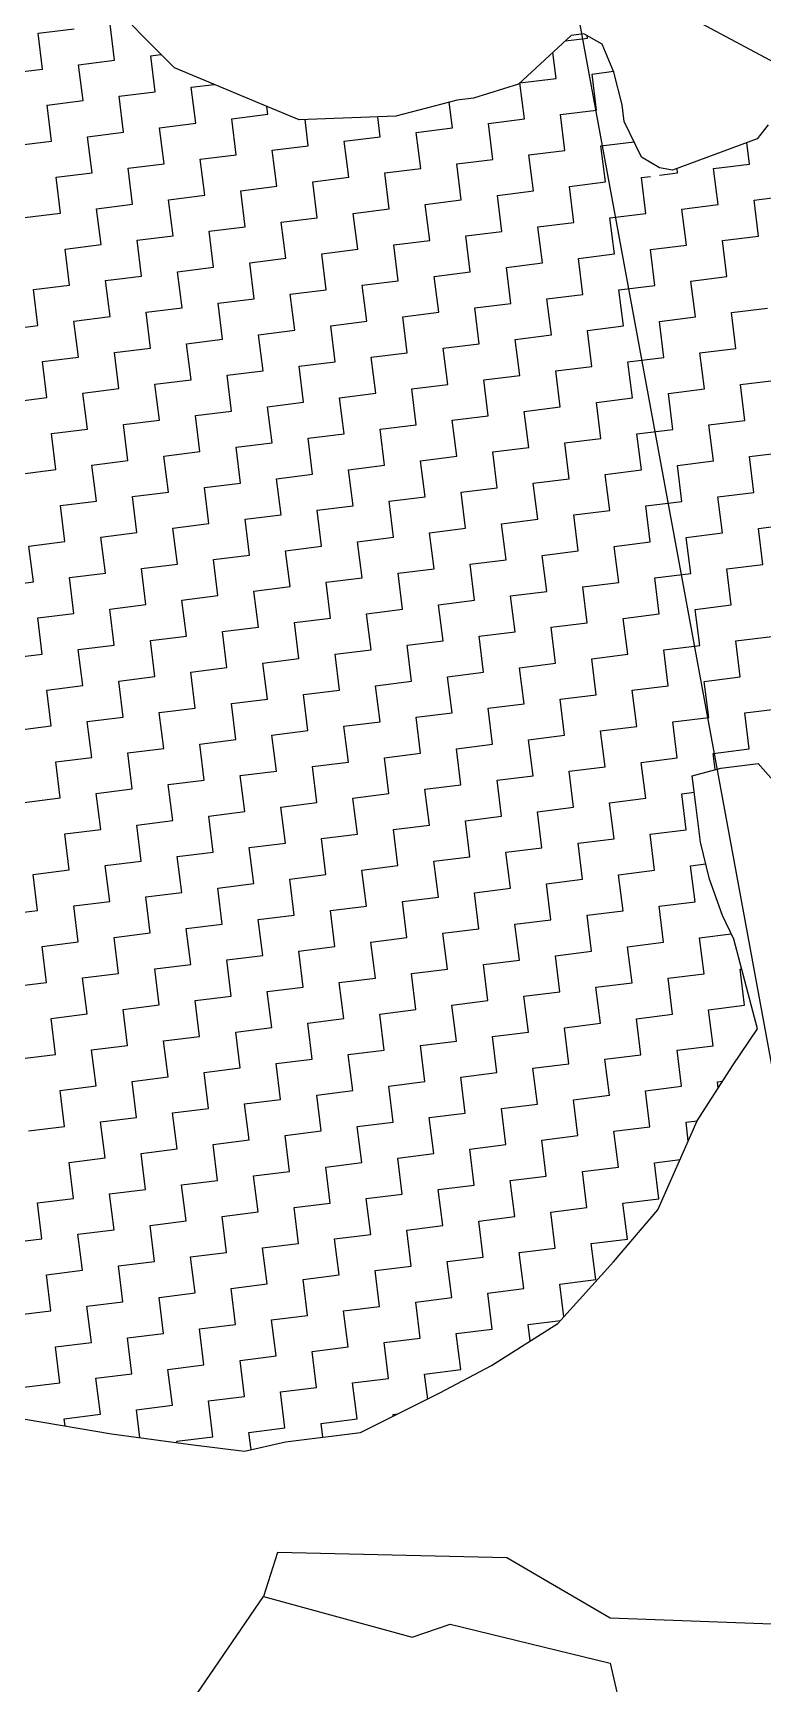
# Model space of a CAD drawing. Header units: metres. Extents: x 290108 to 292128, y 1990044 to 1991719.
# Drawn here: x 291703.2 to 291804.7, y 1990977.3 to 1991207.2 of the extents above; entities that cross this region are included whole.
import ezdxf

# ---------------------------------------------------------------- set-up
doc = ezdxf.new("R2010")
doc.units = ezdxf.units.M
doc.header["$MEASUREMENT"] = 0
doc.layers.add('POLY_HATCH', color=12, linetype='Continuous')
doc.layers.add('POLY_PARCEL', color=6, linetype='Continuous')

msp = doc.modelspace()

# ---------------------------------------------------------------- linework, layer by layer
at = {"layer": 'POLY_HATCH'}
for p, q in [((291718.17, 1991207.03), (291712.75, 1991212.81)), ((291722.86, 1991202.33), (291718.17, 1991207.03)), ((291778.07, 1991206.85), (291770.7, 1991200.07)), ((291779.81, 1991207.07), (291778.07, 1991206.85)), ((291782.34, 1991205.62), (291779.81, 1991207.07)), ((291784, 1991201.72), (291782.34, 1991205.62)), ((291735.86, 1991196.91), (291722.86, 1991202.33)), ((291785.15, 1991197.17), (291784, 1991201.72)), ((291770.7, 1991200.07), (291764.48, 1991198.12)), ((291740.2, 1991195.1), (291735.86, 1991196.91)), ((291762.17, 1991197.83), (291753.64, 1991195.6)), ((291764.48, 1991198.12), (291762.17, 1991197.83)), ((291785.44, 1991194.86), (291785.15, 1991197.17)), ((291753.64, 1991195.6), (291740.2, 1991195.1)), ((291787.03, 1991191.54), (291785.44, 1991194.86)), ((291805.46, 1991194.42), (291803.94, 1991192.47)), ((291787.82, 1991189.88), (291787.03, 1991191.54)), ((291803.94, 1991192.47), (291792.15, 1991188.07)), ((291790.35, 1991188.43), (291787.82, 1991189.88)), ((291792.15, 1991188.07), (291790.35, 1991188.43)), ((291794.9, 1991103.76), (291798.88, 1991104.84)), ((291798.88, 1991104.84), (291804.08, 1991105.49)), ((291804.08, 1991105.49), (291806.83, 1991102.31)), ((291795.41, 1991099.72), (291794.9, 1991103.76)), ((291796.05, 1991094.51), (291795.41, 1991099.72)), ((291797.28, 1991089.39), (291796.05, 1991094.51)), ((291799.08, 1991084.33), (291797.28, 1991089.39)), ((291800.67, 1991081.01), (291799.08, 1991084.33)), ((291803.98, 1991068.51), (291800.67, 1991081.01)), ((291800.51, 1991063.38), (291803.98, 1991068.51)), ((291795.59, 1991055.73), (291800.51, 1991063.38)), ((291790.09, 1991043.31), (291795.59, 1991055.73)), ((291783.95, 1991036.09), (291790.09, 1991043.31)), ((291776.21, 1991027.5), (291783.95, 1991036.09)), ((291766.95, 1991021.65), (291776.21, 1991027.5)), ((291759.8, 1991017.83), (291766.95, 1991021.65)), ((291748.74, 1991012.34), (291759.8, 1991017.83)), ((291702.12, 1991014.17), (291714.12, 1991012.15)), ((291714.12, 1991012.15), (291725.46, 1991010.62)), ((291738.33, 1991011.05), (291748.74, 1991012.34)), ((291725.46, 1991010.62), (291732.62, 1991009.75)), ((291732.62, 1991009.75), (291738.33, 1991011.05))]:
    msp.add_line(p, q, dxfattribs=at)
at = {"layer": 'POLY_HATCH', "linetype": 'Continuous'}
for p, q in [((291703.91, 1991207.17), (291708.92, 1991207.79)), ((291714.55, 1991203.4), (291713.93, 1991208.41)), ((291704.53, 1991202.15), (291703.91, 1991207.17)), ((291777.27, 1991206.11), (291780.32, 1991206.49)), ((291780.32, 1991206.49), (291780.29, 1991206.8)), ((291709.54, 1991202.78), (291714.55, 1991203.4)), ((291719.56, 1991204.02), (291720.99, 1991204.2)), ((291720.19, 1991199.01), (291719.56, 1991204.02)), ((291775.94, 1991200.86), (291775.49, 1991204.47)), ((291699.52, 1991201.53), (291704.53, 1991202.15)), ((291710.16, 1991197.77), (291709.54, 1991202.78)), ((291770.93, 1991200.24), (291775.94, 1991200.86)), ((291780.95, 1991201.48), (291783.94, 1991201.86)), ((291781.57, 1991196.47), (291780.95, 1991201.48)), ((291715.18, 1991198.39), (291720.19, 1991199.01)), ((291715.8, 1991193.38), (291715.18, 1991198.39)), ((291725.2, 1991199.64), (291728.37, 1991200.03)), ((291725.82, 1991194.62), (291725.2, 1991199.64)), ((291771.55, 1991195.22), (291770.93, 1991200.24)), ((291705.15, 1991197.14), (291710.16, 1991197.77)), ((291705.78, 1991192.13), (291705.15, 1991197.14)), ((291735.85, 1991195.87), (291735.71, 1991196.97)), ((291761.53, 1991193.98), (291761.08, 1991197.55)), ((291776.56, 1991195.85), (291781.57, 1991196.47)), ((291720.81, 1991194), (291725.82, 1991194.62)), ((291721.43, 1991188.99), (291720.81, 1991194)), ((291730.83, 1991195.25), (291735.85, 1991195.87)), ((291731.46, 1991190.24), (291730.83, 1991195.25)), ((291741.48, 1991191.48), (291741.03, 1991195.13)), ((291751.5, 1991192.73), (291751.16, 1991195.51)), ((291756.51, 1991193.35), (291761.53, 1991193.98)), ((291766.54, 1991194.6), (291771.55, 1991195.22)), ((291767.16, 1991189.59), (291766.54, 1991194.6)), ((291777.18, 1991190.84), (291776.56, 1991195.85)), ((291700.77, 1991191.51), (291705.78, 1991192.13)), ((291710.79, 1991192.75), (291715.8, 1991193.38)), ((291711.41, 1991187.74), (291710.79, 1991192.75)), ((291736.47, 1991190.86), (291741.48, 1991191.48)), ((291746.49, 1991192.11), (291751.5, 1991192.73)), ((291747.11, 1991187.1), (291746.49, 1991192.11)), ((291757.14, 1991188.34), (291756.51, 1991193.35)), ((291782.19, 1991191.46), (291786.79, 1991192.03)), ((291782.82, 1991186.45), (291782.19, 1991191.46)), ((291802.86, 1991188.94), (291802.49, 1991191.93)), ((291726.45, 1991189.61), (291731.46, 1991190.24)), ((291727.07, 1991184.6), (291726.45, 1991189.61)), ((291737.09, 1991185.85), (291736.47, 1991190.86)), ((291762.15, 1991188.97), (291767.16, 1991189.59)), ((291772.17, 1991190.21), (291777.18, 1991190.84)), ((291772.8, 1991185.2), (291772.17, 1991190.21)), ((291706.4, 1991187.12), (291711.41, 1991187.74)), ((291707.02, 1991182.11), (291706.4, 1991187.12)), ((291716.42, 1991188.37), (291721.43, 1991188.99)), ((291717.05, 1991183.36), (291716.42, 1991188.37)), ((291742.1, 1991186.47), (291747.11, 1991187.1)), ((291752.13, 1991187.72), (291757.14, 1991188.34)), ((291752.75, 1991182.71), (291752.13, 1991187.72)), ((291762.77, 1991183.95), (291762.15, 1991188.97)), ((291787.83, 1991187.07), (291789.08, 1991187.23)), ((291788.45, 1991182.06), (291787.83, 1991187.07)), ((291790.32, 1991187.38), (291792.84, 1991187.7)), ((291792.84, 1991187.7), (291792.77, 1991188.3)), ((291797.85, 1991188.32), (291802.86, 1991188.94)), ((291798.48, 1991183.31), (291797.85, 1991188.32)), ((291722.06, 1991183.98), (291727.07, 1991184.6)), ((291732.08, 1991185.23), (291737.09, 1991185.85)), ((291732.7, 1991180.21), (291732.08, 1991185.23)), ((291742.73, 1991181.46), (291742.1, 1991186.47)), ((291767.78, 1991184.58), (291772.8, 1991185.2)), ((291768.41, 1991179.57), (291767.78, 1991184.58)), ((291777.81, 1991185.83), (291782.82, 1991186.45)), ((291778.43, 1991180.81), (291777.81, 1991185.83)), ((291803.49, 1991183.93), (291808.5, 1991184.55)), ((291712.03, 1991182.73), (291717.05, 1991183.36)), ((291712.66, 1991177.72), (291712.03, 1991182.73)), ((291722.68, 1991178.97), (291722.06, 1991183.98)), ((291747.74, 1991182.08), (291752.75, 1991182.71)), ((291757.76, 1991183.33), (291762.77, 1991183.95)), ((291758.38, 1991178.32), (291757.76, 1991183.33)), ((291793.46, 1991182.68), (291798.48, 1991183.31)), ((291794.09, 1991177.67), (291793.46, 1991182.68)), ((291804.11, 1991178.92), (291803.49, 1991183.93)), ((291702.01, 1991181.48), (291707.02, 1991182.11)), ((291727.69, 1991179.59), (291732.7, 1991180.21)), ((291737.72, 1991180.84), (291742.73, 1991181.46)), ((291738.34, 1991175.83), (291737.72, 1991180.84)), ((291748.36, 1991177.07), (291747.74, 1991182.08)), ((291773.42, 1991180.19), (291778.43, 1991180.81)), ((291774.04, 1991175.18), (291773.42, 1991180.19)), ((291783.44, 1991181.44), (291788.45, 1991182.06)), ((291784.07, 1991176.43), (291783.44, 1991181.44)), ((291707.65, 1991177.1), (291712.66, 1991177.72)), ((291717.67, 1991178.34), (291722.68, 1991178.97)), ((291718.29, 1991173.33), (291717.67, 1991178.34)), ((291728.32, 1991174.58), (291727.69, 1991179.59)), ((291753.37, 1991177.7), (291758.38, 1991178.32)), ((291754, 1991172.69), (291753.37, 1991177.7)), ((291763.4, 1991178.94), (291768.41, 1991179.57)), ((291764.02, 1991173.93), (291763.4, 1991178.94)), ((291789.08, 1991177.05), (291794.09, 1991177.67)), ((291799.1, 1991178.3), (291804.11, 1991178.92)), ((291799.72, 1991173.28), (291799.1, 1991178.3)), ((291708.27, 1991172.09), (291707.65, 1991177.1)), ((291733.33, 1991175.2), (291738.34, 1991175.83)), ((291743.35, 1991176.45), (291748.36, 1991177.07)), ((291743.97, 1991171.44), (291743.35, 1991176.45)), ((291779.05, 1991175.8), (291784.07, 1991176.43)), ((291779.68, 1991170.79), (291779.05, 1991175.8)), ((291789.7, 1991172.04), (291789.08, 1991177.05)), ((291713.28, 1991172.71), (291718.29, 1991173.33)), ((291723.3, 1991173.96), (291728.32, 1991174.58)), ((291723.93, 1991168.94), (291723.3, 1991173.96)), ((291733.95, 1991170.19), (291733.33, 1991175.2)), ((291759.01, 1991173.31), (291764.02, 1991173.93)), ((291759.63, 1991168.3), (291759.01, 1991173.31)), ((291769.03, 1991174.56), (291774.04, 1991175.18)), ((291769.65, 1991169.54), (291769.03, 1991174.56)), ((291794.71, 1991172.66), (291799.72, 1991173.28)), ((291703.26, 1991171.46), (291708.27, 1991172.09)), ((291703.88, 1991166.45), (291703.26, 1991171.46)), ((291713.91, 1991167.7), (291713.28, 1991172.71)), ((291738.96, 1991170.81), (291743.97, 1991171.44)), ((291739.59, 1991165.8), (291738.96, 1991170.81)), ((291748.99, 1991172.06), (291754, 1991172.69)), ((291749.61, 1991167.05), (291748.99, 1991172.06)), ((291774.67, 1991170.17), (291779.68, 1991170.79)), ((291784.69, 1991171.41), (291789.7, 1991172.04)), ((291785.31, 1991166.4), (291784.69, 1991171.41)), ((291795.33, 1991167.65), (291794.71, 1991172.66)), ((291718.92, 1991168.32), (291723.93, 1991168.94)), ((291728.94, 1991169.57), (291733.95, 1991170.19)), ((291729.56, 1991164.56), (291728.94, 1991169.57)), ((291764.64, 1991168.92), (291769.65, 1991169.54)), ((291765.27, 1991163.91), (291764.64, 1991168.92)), ((291775.29, 1991165.16), (291774.67, 1991170.17)), ((291800.35, 1991168.27), (291805.36, 1991168.9)), ((291698.87, 1991165.83), (291703.88, 1991166.45)), ((291708.89, 1991167.07), (291713.91, 1991167.7)), ((291709.52, 1991162.06), (291708.89, 1991167.07)), ((291719.54, 1991163.31), (291718.92, 1991168.32)), ((291744.6, 1991166.43), (291749.61, 1991167.05)), ((291745.22, 1991161.42), (291744.6, 1991166.43)), ((291754.62, 1991167.67), (291759.63, 1991168.3)), ((291755.24, 1991162.66), (291754.62, 1991167.67)), ((291780.3, 1991165.78), (291785.31, 1991166.4)), ((291790.32, 1991167.03), (291795.33, 1991167.65)), ((291790.95, 1991162.01), (291790.32, 1991167.03)), ((291800.97, 1991163.26), (291800.35, 1991168.27)), ((291724.55, 1991163.93), (291729.56, 1991164.56)), ((291725.18, 1991158.92), (291724.55, 1991163.93)), ((291734.57, 1991165.18), (291739.59, 1991165.8)), ((291735.2, 1991160.17), (291734.57, 1991165.18)), ((291760.25, 1991163.29), (291765.27, 1991163.91)), ((291770.28, 1991164.53), (291775.29, 1991165.16)), ((291770.9, 1991159.52), (291770.28, 1991164.53)), ((291780.92, 1991160.77), (291780.3, 1991165.78)), ((291704.51, 1991161.44), (291709.52, 1991162.06)), ((291714.53, 1991162.69), (291719.54, 1991163.31)), ((291715.15, 1991157.67), (291714.53, 1991162.69)), ((291750.23, 1991162.04), (291755.24, 1991162.66)), ((291750.86, 1991157.03), (291750.23, 1991162.04)), ((291760.88, 1991158.27), (291760.25, 1991163.29)), ((291785.94, 1991161.39), (291790.95, 1991162.01)), ((291795.96, 1991162.64), (291800.97, 1991163.26)), ((291796.58, 1991157.63), (291795.96, 1991162.64)), ((291705.13, 1991156.43), (291704.51, 1991161.44)), ((291730.19, 1991159.54), (291735.2, 1991160.17)), ((291730.81, 1991154.53), (291730.19, 1991159.54)), ((291740.21, 1991160.79), (291745.22, 1991161.42)), ((291740.83, 1991155.78), (291740.21, 1991160.79)), ((291765.89, 1991158.9), (291770.9, 1991159.52)), ((291775.91, 1991160.14), (291780.92, 1991160.77)), ((291776.54, 1991155.13), (291775.91, 1991160.14)), ((291786.56, 1991156.38), (291785.94, 1991161.39)), ((291710.14, 1991157.05), (291715.15, 1991157.67)), ((291710.76, 1991152.04), (291710.14, 1991157.05)), ((291720.16, 1991158.3), (291725.18, 1991158.92)), ((291720.79, 1991153.29), (291720.16, 1991158.3)), ((291745.84, 1991156.4), (291750.86, 1991157.03)), ((291755.87, 1991157.65), (291760.88, 1991158.27)), ((291756.49, 1991152.64), (291755.87, 1991157.65)), ((291766.51, 1991153.89), (291765.89, 1991158.9)), ((291791.57, 1991157), (291796.58, 1991157.63)), ((291792.19, 1991151.99), (291791.57, 1991157)), ((291801.59, 1991158.25), (291806.6, 1991158.87)), ((291802.22, 1991153.24), (291801.59, 1991158.25)), ((291700.12, 1991155.8), (291705.13, 1991156.43)), ((291735.82, 1991155.16), (291740.83, 1991155.78)), ((291736.44, 1991150.15), (291735.82, 1991155.16)), ((291746.47, 1991151.39), (291745.84, 1991156.4)), ((291771.52, 1991154.51), (291776.54, 1991155.13)), ((291781.55, 1991155.76), (291786.56, 1991156.38)), ((291782.17, 1991150.75), (291781.55, 1991155.76)), ((291715.78, 1991152.66), (291720.79, 1991153.29)), ((291716.4, 1991147.65), (291715.78, 1991152.66)), ((291725.8, 1991153.91), (291730.81, 1991154.53)), ((291726.42, 1991148.9), (291725.8, 1991153.91)), ((291751.48, 1991152.02), (291756.49, 1991152.64)), ((291761.5, 1991153.26), (291766.51, 1991153.89)), ((291762.13, 1991148.25), (291761.5, 1991153.26)), ((291772.15, 1991149.5), (291771.52, 1991154.51)), ((291797.21, 1991152.62), (291802.22, 1991153.24)), ((291797.83, 1991147.6), (291797.21, 1991152.62)), ((291705.75, 1991151.42), (291710.76, 1991152.04)), ((291706.38, 1991146.4), (291705.75, 1991151.42)), ((291731.43, 1991149.52), (291736.44, 1991150.15)), ((291741.46, 1991150.77), (291746.47, 1991151.39)), ((291742.08, 1991145.76), (291741.46, 1991150.77)), ((291752.1, 1991147), (291751.48, 1991152.02)), ((291777.16, 1991150.12), (291782.17, 1991150.75)), ((291777.78, 1991145.11), (291777.16, 1991150.12)), ((291787.18, 1991151.37), (291792.19, 1991151.99)), ((291787.81, 1991146.36), (291787.18, 1991151.37)), ((291721.41, 1991148.28), (291726.42, 1991148.9)), ((291722.03, 1991143.26), (291721.41, 1991148.28)), ((291732.06, 1991144.51), (291731.43, 1991149.52)), ((291757.11, 1991147.63), (291762.13, 1991148.25)), ((291767.14, 1991148.87), (291772.15, 1991149.5)), ((291767.76, 1991143.86), (291767.14, 1991148.87)), ((291802.84, 1991148.23), (291807.85, 1991148.85)), ((291803.46, 1991143.22), (291802.84, 1991148.23)), ((291701.36, 1991145.78), (291706.38, 1991146.4)), ((291711.39, 1991147.03), (291716.4, 1991147.65)), ((291712.01, 1991142.02), (291711.39, 1991147.03)), ((291737.07, 1991145.13), (291742.08, 1991145.76)), ((291747.09, 1991146.38), (291752.1, 1991147)), ((291747.71, 1991141.37), (291747.09, 1991146.38)), ((291757.74, 1991142.62), (291757.11, 1991147.63)), ((291782.79, 1991145.73), (291787.81, 1991146.36)), ((291783.42, 1991140.72), (291782.79, 1991145.73)), ((291792.82, 1991146.98), (291797.83, 1991147.6)), ((291793.44, 1991141.97), (291792.82, 1991146.98)), ((291717.02, 1991142.64), (291722.03, 1991143.26)), ((291727.05, 1991143.89), (291732.06, 1991144.51)), ((291727.67, 1991138.88), (291727.05, 1991143.89)), ((291737.69, 1991140.12), (291737.07, 1991145.13)), ((291762.75, 1991143.24), (291767.76, 1991143.86)), ((291763.37, 1991138.23), (291762.75, 1991143.24)), ((291772.77, 1991144.49), (291777.78, 1991145.11)), ((291773.4, 1991139.48), (291772.77, 1991144.49)), ((291798.45, 1991142.59), (291803.46, 1991143.22)), ((291707, 1991141.39), (291712.01, 1991142.02)), ((291707.62, 1991136.38), (291707, 1991141.39)), ((291717.65, 1991137.63), (291717.02, 1991142.64)), ((291742.7, 1991140.75), (291747.71, 1991141.37)), ((291752.73, 1991141.99), (291757.74, 1991142.62)), ((291753.35, 1991136.98), (291752.73, 1991141.99)), ((291788.43, 1991141.35), (291793.44, 1991141.97)), ((291789.05, 1991136.33), (291788.43, 1991141.35)), ((291799.08, 1991137.58), (291798.45, 1991142.59)), ((291722.66, 1991138.25), (291727.67, 1991138.88)), ((291732.68, 1991139.5), (291737.69, 1991140.12)), ((291733.3, 1991134.49), (291732.68, 1991139.5)), ((291743.33, 1991135.73), (291742.7, 1991140.75)), ((291768.38, 1991138.85), (291773.4, 1991139.48)), ((291769.01, 1991133.84), (291768.38, 1991138.85)), ((291778.41, 1991140.1), (291783.42, 1991140.72)), ((291779.03, 1991135.09), (291778.41, 1991140.1)), ((291804.09, 1991138.2), (291809.1, 1991138.83)), ((291702.61, 1991135.76), (291707.62, 1991136.38)), ((291712.63, 1991137.01), (291717.65, 1991137.63)), ((291713.26, 1991131.99), (291712.63, 1991137.01)), ((291723.28, 1991133.24), (291722.66, 1991138.25)), ((291748.34, 1991136.36), (291753.35, 1991136.98)), ((291748.96, 1991131.35), (291748.34, 1991136.36)), ((291758.36, 1991137.61), (291763.37, 1991138.23)), ((291758.98, 1991132.59), (291758.36, 1991137.61)), ((291784.04, 1991135.71), (291789.05, 1991136.33)), ((291794.06, 1991136.96), (291799.08, 1991137.58)), ((291794.69, 1991131.95), (291794.06, 1991136.96)), ((291804.71, 1991133.19), (291804.09, 1991138.2)), ((291703.24, 1991130.75), (291702.61, 1991135.76)), ((291728.29, 1991133.86), (291733.3, 1991134.49)), ((291738.32, 1991135.11), (291743.33, 1991135.73)), ((291738.94, 1991130.1), (291738.32, 1991135.11)), ((291774.02, 1991134.46), (291779.03, 1991135.09)), ((291774.64, 1991129.45), (291774.02, 1991134.46)), ((291784.66, 1991130.7), (291784.04, 1991135.71)), ((291708.25, 1991131.37), (291713.26, 1991131.99)), ((291718.27, 1991132.62), (291723.28, 1991133.24)), ((291718.89, 1991127.61), (291718.27, 1991132.62)), ((291728.92, 1991128.85), (291728.29, 1991133.86)), ((291753.97, 1991131.97), (291758.98, 1991132.59)), ((291754.6, 1991126.96), (291753.97, 1991131.97)), ((291764, 1991133.22), (291769.01, 1991133.84)), ((291764.62, 1991128.21), (291764, 1991133.22)), ((291789.68, 1991131.32), (291794.69, 1991131.95)), ((291799.7, 1991132.57), (291804.71, 1991133.19)), ((291800.32, 1991127.56), (291799.7, 1991132.57)), ((291698.22, 1991130.12), (291703.24, 1991130.75)), ((291708.87, 1991126.36), (291708.25, 1991131.37)), ((291733.93, 1991129.48), (291738.94, 1991130.1)), ((291734.55, 1991124.47), (291733.93, 1991129.48)), ((291743.95, 1991130.72), (291748.96, 1991131.35)), ((291744.57, 1991125.71), (291743.95, 1991130.72)), ((291769.63, 1991128.83), (291774.64, 1991129.45)), ((291779.65, 1991130.08), (291784.66, 1991130.7)), ((291780.28, 1991125.06), (291779.65, 1991130.08)), ((291790.3, 1991126.31), (291789.68, 1991131.32)), ((291713.88, 1991126.98), (291718.89, 1991127.61)), ((291723.9, 1991128.23), (291728.92, 1991128.85)), ((291724.53, 1991123.22), (291723.9, 1991128.23)), ((291759.61, 1991127.58), (291764.62, 1991128.21)), ((291760.23, 1991122.57), (291759.61, 1991127.58)), ((291770.25, 1991123.82), (291769.63, 1991128.83)), ((291795.31, 1991126.93), (291800.32, 1991127.56)), ((291703.86, 1991125.74), (291708.87, 1991126.36)), ((291704.48, 1991120.72), (291703.86, 1991125.74)), ((291714.5, 1991121.97), (291713.88, 1991126.98)), ((291739.56, 1991125.09), (291744.57, 1991125.71)), ((291740.19, 1991120.08), (291739.56, 1991125.09)), ((291749.58, 1991126.34), (291754.6, 1991126.96)), ((291750.21, 1991121.32), (291749.58, 1991126.34)), ((291775.27, 1991124.44), (291780.28, 1991125.06)), ((291785.29, 1991125.69), (291790.3, 1991126.31)), ((291785.91, 1991120.68), (291785.29, 1991125.69)), ((291795.93, 1991121.92), (291795.31, 1991126.93)), ((291719.52, 1991122.59), (291724.53, 1991123.22)), ((291720.14, 1991117.58), (291719.52, 1991122.59)), ((291729.54, 1991123.84), (291734.55, 1991124.47)), ((291730.16, 1991118.83), (291729.54, 1991123.84)), ((291755.22, 1991121.95), (291760.23, 1991122.57)), ((291765.24, 1991123.19), (291770.25, 1991123.82)), ((291765.87, 1991118.18), (291765.24, 1991123.19)), ((291775.89, 1991119.43), (291775.27, 1991124.44)), ((291800.95, 1991122.55), (291805.96, 1991123.17)), ((291801.57, 1991117.54), (291800.95, 1991122.55)), ((291699.47, 1991120.1), (291704.48, 1991120.72)), ((291709.49, 1991121.35), (291714.5, 1991121.97)), ((291710.12, 1991116.34), (291709.49, 1991121.35)), ((291745.2, 1991120.7), (291750.21, 1991121.32)), ((291745.82, 1991115.69), (291745.2, 1991120.7)), ((291755.84, 1991116.94), (291755.22, 1991121.95)), ((291780.9, 1991120.05), (291785.91, 1991120.68)), ((291790.92, 1991121.3), (291795.93, 1991121.92)), ((291791.55, 1991116.29), (291790.92, 1991121.3)), ((291725.15, 1991118.21), (291730.16, 1991118.83)), ((291725.77, 1991113.2), (291725.15, 1991118.21)), ((291735.17, 1991119.45), (291740.19, 1991120.08)), ((291735.8, 1991114.44), (291735.17, 1991119.45)), ((291760.85, 1991117.56), (291765.87, 1991118.18)), ((291770.88, 1991118.81), (291775.89, 1991119.43)), ((291771.5, 1991113.79), (291770.88, 1991118.81)), ((291781.52, 1991115.04), (291780.9, 1991120.05)), ((291705.11, 1991115.71), (291710.12, 1991116.34)), ((291705.73, 1991110.7), (291705.11, 1991115.71)), ((291715.13, 1991116.96), (291720.14, 1991117.58)), ((291715.75, 1991111.95), (291715.13, 1991116.96)), ((291740.81, 1991115.07), (291745.82, 1991115.69)), ((291750.83, 1991116.31), (291755.84, 1991116.94)), ((291751.46, 1991111.3), (291750.83, 1991116.31)), ((291761.48, 1991112.55), (291760.85, 1991117.56)), ((291786.54, 1991115.67), (291791.55, 1991116.29)), ((291787.16, 1991110.65), (291786.54, 1991115.67)), ((291796.56, 1991116.91), (291801.57, 1991117.54)), ((291797.18, 1991111.9), (291796.56, 1991116.91)), ((291730.79, 1991113.82), (291735.8, 1991114.44)), ((291731.41, 1991108.81), (291730.79, 1991113.82)), ((291741.43, 1991110.05), (291740.81, 1991115.07)), ((291766.49, 1991113.17), (291771.5, 1991113.79)), ((291776.51, 1991114.42), (291781.52, 1991115.04)), ((291777.14, 1991109.41), (291776.51, 1991114.42)), ((291710.74, 1991111.32), (291715.75, 1991111.95)), ((291711.36, 1991106.31), (291710.74, 1991111.32)), ((291720.76, 1991112.57), (291725.77, 1991113.2)), ((291721.39, 1991107.56), (291720.76, 1991112.57)), ((291746.44, 1991110.68), (291751.46, 1991111.3)), ((291756.47, 1991111.92), (291761.48, 1991112.55)), ((291757.09, 1991106.91), (291756.47, 1991111.92)), ((291767.11, 1991108.16), (291766.49, 1991113.17)), ((291792.17, 1991111.28), (291797.18, 1991111.9)), ((291792.79, 1991106.27), (291792.17, 1991111.28)), ((291802.19, 1991112.52), (291807.2, 1991113.15)), ((291802.82, 1991107.51), (291802.19, 1991112.52)), ((291700.72, 1991110.08), (291705.73, 1991110.7)), ((291726.4, 1991108.18), (291731.41, 1991108.81)), ((291736.42, 1991109.43), (291741.43, 1991110.05)), ((291737.04, 1991104.42), (291736.42, 1991109.43)), ((291747.07, 1991105.67), (291746.44, 1991110.68)), ((291772.12, 1991108.78), (291777.14, 1991109.41)), ((291772.75, 1991103.77), (291772.12, 1991108.78)), ((291782.15, 1991110.03), (291787.16, 1991110.65)), ((291782.77, 1991105.02), (291782.15, 1991110.03)), ((291716.38, 1991106.94), (291721.39, 1991107.56)), ((291717, 1991101.93), (291716.38, 1991106.94)), ((291727.02, 1991103.17), (291726.4, 1991108.18)), ((291752.08, 1991106.29), (291757.09, 1991106.91)), ((291762.1, 1991107.54), (291767.11, 1991108.16)), ((291762.72, 1991102.53), (291762.1, 1991107.54)), ((291797.8, 1991106.89), (291802.82, 1991107.51)), ((291798.09, 1991104.63), (291797.8, 1991106.89)), ((291706.35, 1991105.69), (291711.36, 1991106.31)), ((291706.98, 1991100.68), (291706.35, 1991105.69)), ((291732.03, 1991103.8), (291737.04, 1991104.42)), ((291742.06, 1991105.04), (291747.07, 1991105.67)), ((291742.68, 1991100.03), (291742.06, 1991105.04)), ((291752.7, 1991101.28), (291752.08, 1991106.29)), ((291777.76, 1991104.4), (291782.77, 1991105.02)), ((291778.38, 1991099.38), (291777.76, 1991104.4)), ((291787.78, 1991105.64), (291792.79, 1991106.27)), ((291788.41, 1991100.63), (291787.78, 1991105.64)), ((291711.99, 1991101.3), (291717, 1991101.93)), ((291722.01, 1991102.55), (291727.02, 1991103.17)), ((291722.63, 1991097.54), (291722.01, 1991102.55)), ((291732.66, 1991098.78), (291732.03, 1991103.8)), ((291757.71, 1991101.9), (291762.72, 1991102.53)), ((291758.34, 1991096.89), (291757.71, 1991101.9)), ((291767.74, 1991103.15), (291772.75, 1991103.77)), ((291768.36, 1991098.14), (291767.74, 1991103.15)), ((291701.96, 1991100.06), (291706.98, 1991100.68)), ((291712.61, 1991096.29), (291711.99, 1991101.3)), ((291737.67, 1991099.41), (291742.68, 1991100.03)), ((291747.69, 1991100.65), (291752.7, 1991101.28)), ((291748.31, 1991095.64), (291747.69, 1991100.65)), ((291783.39, 1991100.01), (291788.41, 1991100.63)), ((291784.02, 1991095), (291783.39, 1991100.01)), ((291793.42, 1991101.25), (291795.19, 1991101.47)), ((291794.04, 1991096.24), (291793.42, 1991101.25)), ((291717.62, 1991096.91), (291722.63, 1991097.54)), ((291727.65, 1991098.16), (291732.66, 1991098.78)), ((291728.27, 1991093.15), (291727.65, 1991098.16)), ((291738.29, 1991094.4), (291737.67, 1991099.41)), ((291763.35, 1991097.51), (291768.36, 1991098.14)), ((291763.97, 1991092.5), (291763.35, 1991097.51)), ((291773.37, 1991098.76), (291778.38, 1991099.38)), ((291773.99, 1991093.75), (291773.37, 1991098.76)), ((291707.6, 1991095.67), (291712.61, 1991096.29)), ((291708.22, 1991090.66), (291707.6, 1991095.67)), ((291718.25, 1991091.9), (291717.62, 1991096.91)), ((291743.3, 1991095.02), (291748.31, 1991095.64)), ((291743.93, 1991090.01), (291743.3, 1991095.02)), ((291753.33, 1991096.27), (291758.34, 1991096.89)), ((291753.95, 1991091.26), (291753.33, 1991096.27)), ((291779.01, 1991094.37), (291784.02, 1991095)), ((291789.03, 1991095.62), (291794.04, 1991096.24)), ((291789.65, 1991090.61), (291789.03, 1991095.62)), ((291723.26, 1991092.53), (291728.27, 1991093.15)), ((291733.28, 1991093.77), (291738.29, 1991094.4)), ((291733.9, 1991088.76), (291733.28, 1991093.77)), ((291768.98, 1991093.13), (291773.99, 1991093.75)), ((291769.61, 1991088.11), (291768.98, 1991093.13)), ((291779.63, 1991089.36), (291779.01, 1991094.37)), ((291703.21, 1991090.03), (291708.22, 1991090.66)), ((291713.23, 1991091.28), (291718.25, 1991091.9)), ((291713.86, 1991086.27), (291713.23, 1991091.28)), ((291723.88, 1991087.51), (291723.26, 1991092.53)), ((291748.94, 1991090.63), (291753.95, 1991091.26)), ((291749.56, 1991085.62), (291748.94, 1991090.63)), ((291758.96, 1991091.88), (291763.97, 1991092.5)), ((291759.58, 1991086.87), (291758.96, 1991091.88)), ((291784.64, 1991089.98), (291789.65, 1991090.61)), ((291794.66, 1991091.23), (291796.77, 1991091.49)), ((291795.29, 1991086.22), (291794.66, 1991091.23)), ((291703.83, 1991085.02), (291703.21, 1991090.03)), ((291728.89, 1991088.14), (291733.9, 1991088.76)), ((291729.52, 1991083.13), (291728.89, 1991088.14)), ((291738.91, 1991089.39), (291743.93, 1991090.01)), ((291739.54, 1991084.37), (291738.91, 1991089.39)), ((291764.6, 1991087.49), (291769.61, 1991088.11)), ((291774.62, 1991088.74), (291779.63, 1991089.36)), ((291775.24, 1991083.73), (291774.62, 1991088.74)), ((291785.26, 1991084.97), (291784.64, 1991089.98)), ((291708.85, 1991085.64), (291713.86, 1991086.27)), ((291718.87, 1991086.89), (291723.88, 1991087.51)), ((291719.49, 1991081.88), (291718.87, 1991086.89)), ((291754.57, 1991086.24), (291759.58, 1991086.87)), ((291755.2, 1991081.23), (291754.57, 1991086.24)), ((291765.22, 1991082.48), (291764.6, 1991087.49)), ((291790.28, 1991085.6), (291795.29, 1991086.22)), ((291698.82, 1991084.4), (291703.83, 1991085.02)), ((291709.47, 1991080.63), (291708.85, 1991085.64)), ((291734.53, 1991083.75), (291739.54, 1991084.37)), ((291735.15, 1991078.74), (291734.53, 1991083.75)), ((291744.55, 1991085), (291749.56, 1991085.62)), ((291745.17, 1991079.99), (291744.55, 1991085)), ((291770.23, 1991083.1), (291775.24, 1991083.73)), ((291780.25, 1991084.35), (291785.26, 1991084.97)), ((291780.88, 1991079.34), (291780.25, 1991084.35)), ((291790.9, 1991080.59), (291790.28, 1991085.6)), ((291714.48, 1991081.26), (291719.49, 1991081.88)), ((291715.1, 1991076.24), (291714.48, 1991081.26)), ((291724.5, 1991082.5), (291729.52, 1991083.13)), ((291725.13, 1991077.49), (291724.5, 1991082.5)), ((291750.18, 1991080.61), (291755.2, 1991081.23)), ((291760.21, 1991081.86), (291765.22, 1991082.48)), ((291760.83, 1991076.84), (291760.21, 1991081.86)), ((291770.85, 1991078.09), (291770.23, 1991083.1)), ((291795.91, 1991081.21), (291800.31, 1991081.76)), ((291796.53, 1991076.2), (291795.91, 1991081.21)), ((291704.46, 1991080.01), (291709.47, 1991080.63)), ((291705.08, 1991075), (291704.46, 1991080.01)), ((291740.16, 1991079.36), (291745.17, 1991079.99)), ((291740.79, 1991074.35), (291740.16, 1991079.36)), ((291750.81, 1991075.6), (291750.18, 1991080.61)), ((291775.87, 1991078.71), (291780.88, 1991079.34)), ((291785.89, 1991079.96), (291790.9, 1991080.59)), ((291786.51, 1991074.95), (291785.89, 1991079.96)), ((291720.12, 1991076.87), (291725.13, 1991077.49)), ((291720.74, 1991071.86), (291720.12, 1991076.87)), ((291730.14, 1991078.12), (291735.15, 1991078.74)), ((291730.76, 1991073.1), (291730.14, 1991078.12)), ((291755.82, 1991076.22), (291760.83, 1991076.84)), ((291765.84, 1991077.47), (291770.85, 1991078.09)), ((291766.47, 1991072.46), (291765.84, 1991077.47)), ((291776.49, 1991073.7), (291775.87, 1991078.71)), ((291801.55, 1991076.82), (291801.77, 1991076.85)), ((291802.17, 1991071.81), (291801.55, 1991076.82)), ((291700.07, 1991074.37), (291705.08, 1991075)), ((291710.09, 1991075.62), (291715.1, 1991076.24)), ((291710.72, 1991070.61), (291710.09, 1991075.62)), ((291735.77, 1991073.73), (291740.79, 1991074.35)), ((291745.8, 1991074.97), (291750.81, 1991075.6)), ((291746.42, 1991069.96), (291745.8, 1991074.97)), ((291756.44, 1991071.21), (291755.82, 1991076.22)), ((291781.5, 1991074.33), (291786.51, 1991074.95)), ((291782.12, 1991069.32), (291781.5, 1991074.33)), ((291791.52, 1991075.57), (291796.53, 1991076.2)), ((291792.15, 1991070.56), (291791.52, 1991075.57)), ((291725.75, 1991072.48), (291730.76, 1991073.1)), ((291726.37, 1991067.47), (291725.75, 1991072.48)), ((291736.4, 1991068.72), (291735.77, 1991073.73)), ((291761.45, 1991071.83), (291766.47, 1991072.46)), ((291771.48, 1991073.08), (291776.49, 1991073.7)), ((291772.1, 1991068.07), (291771.48, 1991073.08)), ((291705.71, 1991069.99), (291710.72, 1991070.61)), ((291706.33, 1991064.98), (291705.71, 1991069.99)), ((291715.73, 1991071.23), (291720.74, 1991071.86)), ((291716.35, 1991066.22), (291715.73, 1991071.23)), ((291741.41, 1991069.34), (291746.42, 1991069.96)), ((291751.43, 1991070.59), (291756.44, 1991071.21)), ((291752.05, 1991065.57), (291751.43, 1991070.59)), ((291762.08, 1991066.82), (291761.45, 1991071.83)), ((291787.13, 1991069.94), (291792.15, 1991070.56)), ((291787.76, 1991064.93), (291787.13, 1991069.94)), ((291797.16, 1991071.19), (291802.17, 1991071.81)), ((291797.78, 1991066.17), (291797.16, 1991071.19)), ((291721.36, 1991066.85), (291726.37, 1991067.47)), ((291731.39, 1991068.09), (291736.4, 1991068.72)), ((291732.01, 1991063.08), (291731.39, 1991068.09)), ((291742.03, 1991064.33), (291741.41, 1991069.34)), ((291767.09, 1991067.45), (291772.1, 1991068.07)), ((291767.71, 1991062.43), (291767.09, 1991067.45)), ((291777.11, 1991068.69), (291782.12, 1991069.32)), ((291777.74, 1991063.68), (291777.11, 1991068.69)), ((291711.34, 1991065.6), (291716.35, 1991066.22)), ((291711.96, 1991060.59), (291711.34, 1991065.6)), ((291721.99, 1991061.83), (291721.36, 1991066.85)), ((291747.04, 1991064.95), (291752.05, 1991065.57)), ((291757.07, 1991066.2), (291762.08, 1991066.82)), ((291757.69, 1991061.19), (291757.07, 1991066.2)), ((291792.77, 1991065.55), (291797.78, 1991066.17)), ((291793.39, 1991060.54), (291792.77, 1991065.55)), ((291701.32, 1991064.35), (291706.33, 1991064.98)), ((291727, 1991062.46), (291732.01, 1991063.08)), ((291737.02, 1991063.7), (291742.03, 1991064.33)), ((291737.64, 1991058.69), (291737.02, 1991063.7)), ((291747.67, 1991059.94), (291747.04, 1991064.95)), ((291772.72, 1991063.06), (291777.74, 1991063.68)), ((291773.35, 1991058.05), (291772.72, 1991063.06)), ((291782.75, 1991064.3), (291787.76, 1991064.93)), ((291783.37, 1991059.29), (291782.75, 1991064.3)), ((291706.95, 1991059.96), (291711.96, 1991060.59)), ((291716.97, 1991061.21), (291721.99, 1991061.83)), ((291717.6, 1991056.2), (291716.97, 1991061.21)), ((291727.62, 1991057.45), (291727, 1991062.46)), ((291752.68, 1991060.56), (291757.69, 1991061.19)), ((291753.3, 1991055.55), (291752.68, 1991060.56)), ((291762.7, 1991061.81), (291767.71, 1991062.43)), ((291763.32, 1991056.8), (291762.7, 1991061.81)), ((291788.38, 1991059.92), (291793.39, 1991060.54)), ((291798.4, 1991061.16), (291799.14, 1991061.26)), ((291798.51, 1991060.28), (291798.4, 1991061.16)), ((291707.58, 1991054.95), (291706.95, 1991059.96)), ((291732.63, 1991058.07), (291737.64, 1991058.69)), ((291742.66, 1991059.32), (291747.67, 1991059.94)), ((291743.28, 1991054.31), (291742.66, 1991059.32)), ((291778.36, 1991058.67), (291783.37, 1991059.29)), ((291778.98, 1991053.66), (291778.36, 1991058.67)), ((291789.01, 1991054.9), (291788.38, 1991059.92)), ((291712.59, 1991055.58), (291717.6, 1991056.2)), ((291722.61, 1991056.82), (291727.62, 1991057.45)), ((291723.23, 1991051.81), (291722.61, 1991056.82)), ((291733.26, 1991053.06), (291732.63, 1991058.07)), ((291758.31, 1991056.18), (291763.32, 1991056.8)), ((291758.94, 1991051.16), (291758.31, 1991056.18)), ((291768.34, 1991057.42), (291773.35, 1991058.05)), ((291768.96, 1991052.41), (291768.34, 1991057.42)), ((291702.56, 1991054.33), (291707.58, 1991054.95)), ((291713.21, 1991050.56), (291712.59, 1991055.58)), ((291738.27, 1991053.68), (291743.28, 1991054.31)), ((291738.89, 1991048.67), (291738.27, 1991053.68)), ((291748.29, 1991054.93), (291753.3, 1991055.55)), ((291748.91, 1991049.92), (291748.29, 1991054.93)), ((291773.97, 1991053.03), (291778.98, 1991053.66)), ((291783.99, 1991054.28), (291789.01, 1991054.9)), ((291784.62, 1991049.27), (291783.99, 1991054.28)), ((291794.02, 1991055.53), (291795.59, 1991055.72)), ((291794.34, 1991052.91), (291794.02, 1991055.53)), ((291718.22, 1991051.19), (291723.23, 1991051.81)), ((291728.24, 1991052.43), (291733.26, 1991053.06)), ((291728.87, 1991047.42), (291728.24, 1991052.43)), ((291763.95, 1991051.79), (291768.96, 1991052.41)), ((291764.57, 1991046.78), (291763.95, 1991051.79)), ((291774.59, 1991048.02), (291773.97, 1991053.03)), ((291708.2, 1991049.94), (291713.21, 1991050.56)), ((291708.82, 1991044.93), (291708.2, 1991049.94)), ((291718.85, 1991046.18), (291718.22, 1991051.19)), ((291743.9, 1991049.29), (291748.91, 1991049.92)), ((291744.53, 1991044.28), (291743.9, 1991049.29)), ((291753.93, 1991050.54), (291758.94, 1991051.16)), ((291754.55, 1991045.53), (291753.93, 1991050.54)), ((291779.61, 1991048.65), (291784.62, 1991049.27)), ((291789.63, 1991049.89), (291793.21, 1991050.34)), ((291790.25, 1991044.88), (291789.63, 1991049.89)), ((291723.86, 1991046.8), (291728.87, 1991047.42)), ((291724.48, 1991041.79), (291723.86, 1991046.8)), ((291733.88, 1991048.05), (291738.89, 1991048.67)), ((291734.5, 1991043.04), (291733.88, 1991048.05)), ((291759.56, 1991046.15), (291764.57, 1991046.78)), ((291769.58, 1991047.4), (291774.59, 1991048.02)), ((291770.21, 1991042.39), (291769.58, 1991047.4)), ((291780.23, 1991043.64), (291779.61, 1991048.65)), ((291703.81, 1991044.31), (291708.82, 1991044.93)), ((291704.43, 1991039.29), (291703.81, 1991044.31)), ((291713.83, 1991045.55), (291718.85, 1991046.18)), ((291714.46, 1991040.54), (291713.83, 1991045.55)), ((291749.54, 1991044.91), (291754.55, 1991045.53)), ((291750.16, 1991039.89), (291749.54, 1991044.91)), ((291760.18, 1991041.14), (291759.56, 1991046.15)), ((291785.24, 1991044.26), (291790.25, 1991044.88)), ((291729.49, 1991042.41), (291734.5, 1991043.04)), ((291730.12, 1991037.4), (291729.49, 1991042.41)), ((291739.51, 1991043.66), (291744.53, 1991044.28)), ((291740.14, 1991038.65), (291739.51, 1991043.66)), ((291765.19, 1991041.76), (291770.21, 1991042.39)), ((291775.22, 1991043.01), (291780.23, 1991043.64)), ((291775.84, 1991038), (291775.22, 1991043.01)), ((291785.86, 1991039.25), (291785.24, 1991044.26)), ((291709.45, 1991039.92), (291714.46, 1991040.54)), ((291710.07, 1991034.91), (291709.45, 1991039.92)), ((291719.47, 1991041.17), (291724.48, 1991041.79)), ((291720.09, 1991036.15), (291719.47, 1991041.17)), ((291745.15, 1991039.27), (291750.16, 1991039.89)), ((291755.17, 1991040.52), (291760.18, 1991041.14)), ((291755.8, 1991035.51), (291755.17, 1991040.52)), ((291765.82, 1991036.75), (291765.19, 1991041.76)), ((291699.42, 1991038.67), (291704.43, 1991039.29)), ((291735.13, 1991038.02), (291740.14, 1991038.65)), ((291735.75, 1991033.01), (291735.13, 1991038.02)), ((291745.77, 1991034.26), (291745.15, 1991039.27)), ((291770.83, 1991037.38), (291775.84, 1991038)), ((291780.85, 1991038.62), (291785.86, 1991039.25)), ((291781.48, 1991033.61), (291780.85, 1991038.62)), ((291715.08, 1991035.53), (291720.09, 1991036.15)), ((291715.7, 1991030.52), (291715.08, 1991035.53)), ((291725.1, 1991036.78), (291730.12, 1991037.4)), ((291725.73, 1991031.77), (291725.1, 1991036.78)), ((291750.78, 1991034.88), (291755.8, 1991035.51)), ((291760.81, 1991036.13), (291765.82, 1991036.75)), ((291761.43, 1991031.12), (291760.81, 1991036.13)), ((291771.45, 1991032.37), (291770.83, 1991037.38)), ((291705.06, 1991034.28), (291710.07, 1991034.91)), ((291705.68, 1991029.27), (291705.06, 1991034.28)), ((291730.74, 1991032.39), (291735.75, 1991033.01)), ((291740.76, 1991033.64), (291745.77, 1991034.26)), ((291741.38, 1991028.62), (291740.76, 1991033.64)), ((291751.41, 1991029.87), (291750.78, 1991034.88)), ((291776.46, 1991032.99), (291781.48, 1991033.61)), ((291777.03, 1991028.42), (291776.46, 1991032.99)), ((291710.69, 1991029.9), (291715.7, 1991030.52)), ((291720.72, 1991031.14), (291725.73, 1991031.77)), ((291721.34, 1991026.13), (291720.72, 1991031.14)), ((291731.36, 1991027.38), (291730.74, 1991032.39)), ((291756.42, 1991030.49), (291761.43, 1991031.12)), ((291766.44, 1991031.74), (291771.45, 1991032.37)), ((291767.07, 1991026.73), (291766.44, 1991031.74)), ((291700.67, 1991028.65), (291705.68, 1991029.27)), ((291711.32, 1991024.88), (291710.69, 1991029.9)), ((291736.37, 1991028), (291741.38, 1991028.62)), ((291746.4, 1991029.25), (291751.41, 1991029.87)), ((291747.02, 1991024.24), (291746.4, 1991029.25)), ((291757.04, 1991025.48), (291756.42, 1991030.49)), ((291716.33, 1991025.51), (291721.34, 1991026.13)), ((291726.35, 1991026.75), (291731.36, 1991027.38)), ((291726.97, 1991021.74), (291726.35, 1991026.75)), ((291737, 1991022.99), (291736.37, 1991028)), ((291762.05, 1991026.11), (291767.07, 1991026.73)), ((291762.68, 1991021.1), (291762.05, 1991026.11)), ((291772.08, 1991027.35), (291776.58, 1991027.91)), ((291772.36, 1991025.07), (291772.08, 1991027.35)), ((291706.3, 1991024.26), (291711.32, 1991024.88)), ((291706.93, 1991019.25), (291706.3, 1991024.26)), ((291716.95, 1991020.5), (291716.33, 1991025.51)), ((291742.01, 1991023.61), (291747.02, 1991024.24)), ((291742.63, 1991018.6), (291742.01, 1991023.61)), ((291752.03, 1991024.86), (291757.04, 1991025.48)), ((291752.65, 1991019.85), (291752.03, 1991024.86)), ((291721.96, 1991021.12), (291726.97, 1991021.74)), ((291731.99, 1991022.37), (291737, 1991022.99)), ((291732.61, 1991017.35), (291731.99, 1991022.37)), ((291701.92, 1991018.63), (291706.93, 1991019.25)), ((291711.94, 1991019.87), (291716.95, 1991020.5)), ((291712.56, 1991014.86), (291711.94, 1991019.87)), ((291722.59, 1991016.11), (291721.96, 1991021.12)), ((291747.64, 1991019.23), (291752.65, 1991019.85)), ((291748.27, 1991014.21), (291747.64, 1991019.23)), ((291757.67, 1991020.47), (291762.68, 1991021.1)), ((291758.1, 1991016.99), (291757.67, 1991020.47)), ((291727.6, 1991016.73), (291732.61, 1991017.35)), ((291728.22, 1991011.72), (291727.6, 1991016.73)), ((291737.62, 1991017.98), (291742.63, 1991018.6)), ((291738.24, 1991012.97), (291737.62, 1991017.98)), ((291707.55, 1991014.24), (291712.56, 1991014.86)), ((291717.57, 1991015.48), (291722.59, 1991016.11)), ((291718.06, 1991011.62), (291717.57, 1991015.48)), ((291753.28, 1991014.84), (291753.92, 1991014.92)), ((291753.31, 1991014.61), (291753.28, 1991014.84)), ((291707.68, 1991013.24), (291707.55, 1991014.24)), ((291733.23, 1991012.34), (291738.24, 1991012.97)), ((291733.53, 1991009.96), (291733.23, 1991012.34)), ((291743.26, 1991013.59), (291748.27, 1991014.21)), ((291743.49, 1991011.69), (291743.26, 1991013.59)), ((291723.21, 1991011.1), (291728.22, 1991011.72)), ((291723.23, 1991010.92), (291723.21, 1991011.1))]:
    msp.add_line(p, q, dxfattribs=at)
at = {"layer": 'POLY_PARCEL'}
for p, q in [((291818.62, 1990994.51), (291777.43, 1991218.61)), ((291793.41, 1991210.01), (291810.64, 1991200.78)), ((291737.22, 1990995.6), (291735.24, 1990989.48)), ((291769.09, 1990994.86), (291737.22, 1990995.6)), ((291783.47, 1990986.46), (291769.09, 1990994.86)), ((291719.67, 1990966.73), (291735.24, 1990989.48)), ((291735.24, 1990989.48), (291755.95, 1990983.82)), ((291755.95, 1990983.82), (291761.21, 1990985.65)), ((291761.21, 1990985.65), (291783.47, 1990980.19)), ((291812.63, 1990985.38), (291783.47, 1990986.46)), ((291783.47, 1990980.19), (291786.84, 1990965.71))]:
    msp.add_line(p, q, dxfattribs=at)

doc.saveas('drawing.dxf')
